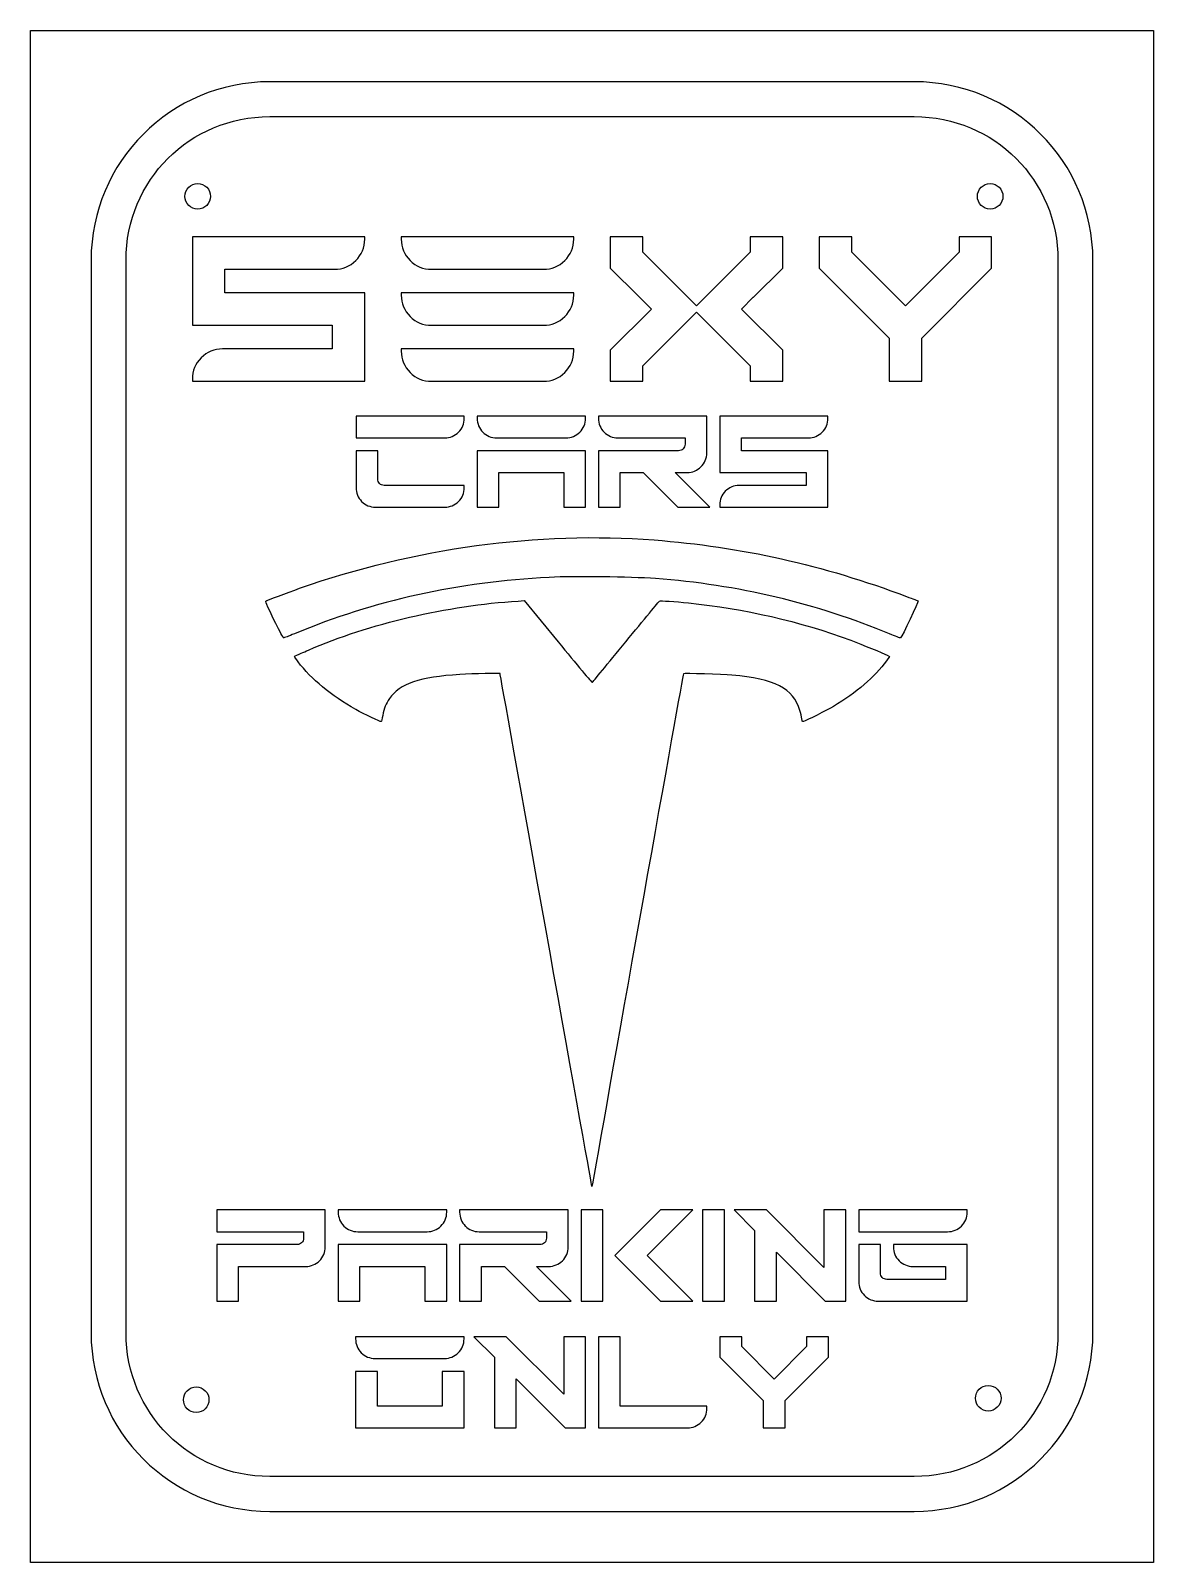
# Model space of a CAD drawing. Extents: x 0 to 220, y 0 to 300.
import ezdxf

# ---------------------------------------------------------------- set-up
doc = ezdxf.new("R2010")
doc.units = 0
doc.layers.add('Ebene_1', color=7, linetype='CONTINUOUS')

msp = doc.modelspace()

# ---------------------------------------------------------------- linework, layer by layer
at = {"layer": 'Ebene_1', "color": 7}
for points in [[(0, 299.59998), (219.60002, 299.59998), (219.60002, 0), (0, 0)], [(46.76113, 282.779933)], [(35.17836, 267.186283)], [(190.17836, 267.186283)], [(113.379116, 259.254558), (113.379116, 253.168621), (118.980676, 247.567058), (121.414266, 245.133464), (113.379116, 237.100261), (113.379116, 231.014324), (113.812706, 231.014324), (119.718956, 231.014324), (119.718956, 234.004558), (130.238485, 244.522136), (140.756066, 234.004558), (140.756066, 231.014324), (141.187705, 231.014324), (147.095905, 231.014324), (147.095905, 237.100261), (139.058795, 245.137371), (141.326375, 247.440105), (141.367375, 247.440105), (147.095885, 253.168621), (147.095885, 259.254558), (140.756045, 259.254558), (140.756045, 256.264324), (130.238485, 245.746745), (119.718956, 256.264324), (119.718956, 259.254558)], [(154.254115, 259.254558), (154.254115, 253.168621), (167.941615, 239.479167), (167.941615, 231.014324), (168.373255, 231.014324), (174.281455, 231.014324), (174.281455, 239.479167), (187.968955, 253.168621), (187.968955, 259.254558), (181.629115, 259.254558), (181.629115, 256.264324), (171.111536, 245.746745), (160.593955, 256.264324), (160.593955, 259.254558)], [(87.35177, 217.427052), (87.35177, 206.399709), (87.783411, 206.399709), (91.603724, 206.399709), (91.603724, 213.175099), (104.287318, 213.175099), (104.287318, 206.399709), (108.539267, 206.399709), (108.539267, 217.427052)], [(168, 181.6075)], [(107.670079, 68.93031), (107.670079, 51.09828), (108.103679, 51.09828), (111.929849, 51.09828), (111.929849, 68.93031)], [(123.195469, 68.93031), (114.279459, 60.01429), (123.195469, 51.09828), (123.373209, 51.09828), (129.507969, 51.09828), (120.589999, 60.01625), (121.832189, 61.27797), (121.855588, 61.27797), (129.507928, 68.93031)], [(131.423989, 68.93031), (131.423989, 51.09828), (131.857579, 51.09828), (135.683749, 51.09828), (135.683749, 68.93031)], [(137.599769, 68.93031), (141.605629, 64.92445), (141.605629, 51.09828), (142.037269, 51.09828), (145.863439, 51.09828), (145.863439, 60.66664), (155.431799, 51.09828), (159.437659, 51.09828), (159.437659, 68.93031), (155.177889, 68.93031), (155.177889, 57.66468), (143.914219, 68.93031)], [(60.162267, 62.1432), (60.162267, 51.09828), (60.595861, 51.09828), (64.422033, 51.09828), (64.422033, 57.88343), (77.131017, 57.88343), (77.131017, 51.09828), (81.38883, 51.09828), (81.38883, 62.1432)], [(86.699377, 44.14125), (90.703283, 40.13539), (90.703283, 26.30921), (91.136877, 26.30921), (94.963049, 26.30921), (94.963049, 35.87757), (104.531408, 26.30921), (108.535319, 26.30921), (108.535319, 44.14125), (104.277499, 44.14125), (104.277499, 32.87562), (93.011877, 44.14125)], [(134.818519, 44.14125), (134.818519, 40.13539), (143.300939, 31.65297), (143.300939, 26.30921), (143.734539, 26.30921), (147.560709, 26.30921), (147.560709, 31.65297), (156.043128, 40.13539), (156.043128, 44.14125), (151.785318, 44.14125), (151.785318, 42.19007), (145.429848, 35.83656), (139.076328, 42.19007), (139.076328, 44.14125)], [(63.556799, 37.35414), (63.556799, 26.30921), (63.988439, 26.30921), (84.781408, 26.30921), (84.781408, 37.35414), (80.523596, 37.35414), (80.523596, 30.56703), (67.814611, 30.56703), (67.814611, 37.35414)], [(34.8867, 31.80831)], [(189.80038, 32.09999)]]:
    msp.add_lwpolyline(points, close=True, dxfattribs=at)
for points in [[(172.83963, 289.599983), (46.76113, 289.599983)], [(46.76113, 282.779933), (172.83963, 282.779933)], [(31.631065, 259.254558), (31.631065, 241.963542), (59.006065, 241.963542), (59.006065, 237.354167), (37.539268, 237.354167)], [(65.347862, 258.822917), (65.347862, 259.254558), (31.631065, 259.254558)], [(72.506065, 259.254558), (72.506065, 258.822917)], [(106.220906, 258.822823), (106.220906, 259.254464), (72.506065, 259.254558)], [(11.82591, 254.711923), (11.82591, 44.86601)], [(18.65518, 44.86601), (18.65518, 254.711923)], [(200.94558, 254.711923), (200.94558, 44.86601)], [(207.77485, 44.86601), (207.77485, 254.711923)], [(31.631065, 231.445964), (31.631065, 231.014324), (32.062705, 231.014324), (65.347862, 231.014324), (65.347862, 248.305339), (37.970909, 248.305339), (37.970909, 252.914714), (59.439659, 252.914714)], [(74.211144, 254.627605), (74.213144, 254.625605), (74.215143, 254.623605)], [(78.412408, 252.91462), (100.312706, 252.91462)], [(72.506065, 248.305339), (72.506065, 247.871745)], [(106.220906, 247.871651), (106.220906, 248.305245), (72.506065, 248.305339)], [(74.211144, 243.678386), (74.213144, 243.676386), (74.215143, 243.674386)], [(78.412408, 241.963448), (100.312706, 241.963448)], [(72.506065, 237.354167), (72.506065, 236.922527)], [(106.220906, 236.922433), (106.220906, 237.354073), (72.506065, 237.354167)], [(74.211144, 232.727214), (74.213144, 232.725214), (74.215143, 232.723214)], [(78.412408, 231.01423), (100.312706, 231.01423)], [(63.640833, 224.20049), (63.640833, 219.948537), (64.074427, 219.948537), (81.009974, 219.948537)], [(84.828333, 223.768849), (84.828333, 224.20049), (63.640833, 224.20049)], [(87.35177, 224.20049), (87.35177, 223.768849)], [(108.539357, 223.768755), (108.539357, 224.20049), (87.35177, 224.20049)], [(111.060758, 224.20049), (111.060758, 223.768849)], [(132.250207, 216.993459), (132.250207, 224.20049), (111.060758, 224.20049)], [(134.771687, 224.20049), (134.771687, 213.175099), (151.707237, 213.175099), (151.707237, 210.651662), (138.592007, 210.651662)], [(155.959187, 223.768849), (155.959187, 224.20049), (134.771687, 224.20049)], [(88.453333, 221.057912), (88.455332, 221.055912), (88.457332, 221.053912)], [(91.170223, 219.948443), (104.719047, 219.948443)], [(112.162318, 221.057912), (112.164318, 221.055912), (112.166318, 221.053912)], [(114.881158, 219.948443), (127.996387, 219.948443), (127.996387, 218.686724)], [(134.771687, 206.833302), (134.771687, 206.399709), (135.203327, 206.399709), (155.959187, 206.399709), (155.959187, 217.427052), (139.023647, 217.427052), (139.023647, 219.948537), (152.138877, 219.948537)], [(63.640833, 217.427052), (63.640833, 210.220021)], [(67.892786, 211.913381), (67.892786, 217.427052), (63.640833, 217.427052)], [(126.736627, 217.426958), (111.060847, 217.426958), (111.060847, 206.399615), (111.494437, 206.399615), (115.312797, 206.399615), (115.312797, 213.175005), (119.783497, 213.175005), (126.556937, 206.399615), (132.861627, 206.399615), (126.086237, 213.175005), (128.429987, 213.175005)], [(84.828427, 210.219927), (84.828427, 210.651662), (69.154505, 210.651662)], [(64.742396, 207.509084), (64.744395, 207.507084), (64.746395, 207.505084)], [(67.461239, 206.399615), (81.010068, 206.399615)], [(95.333656, 188.03054), (96.564267, 188.10614), (103.16977, 180.05711)], [(167.53988, 177.41632), (167.99939, 177.18187), (167.40665, 176.36693)], [(109.88715, 74.04672), (109.79435, 73.51936), (109.71654, 73.92965)], [(36.408361, 68.93031), (36.408361, 64.67054), (53.377111, 64.67054), (53.377111, 63.40687)], [(57.634924, 61.70961), (57.634924, 68.93031), (36.408361, 68.93031)], [(60.162267, 68.93031), (60.162267, 68.49671)], [(81.38883, 68.49661), (81.38883, 68.93021), (60.162267, 68.93031)], [(83.916174, 68.93031), (83.916174, 68.49671)], [(105.142739, 61.70951), (105.142739, 68.93021), (83.916174, 68.93031)], [(161.964999, 68.93031), (161.964999, 64.67054), (162.398599, 64.67054), (179.365389, 64.67054)], [(183.191569, 68.49671), (183.191569, 68.93031), (161.964999, 68.93031)], [(61.265783, 65.78187), (61.269683, 65.77987), (61.271684, 65.77787)], [(63.988481, 64.67044), (77.562658, 64.67044)], [(85.019689, 65.78187), (85.023589, 65.77987), (85.025589, 65.77787)], [(87.742386, 64.67044), (100.884968, 64.67044), (100.884968, 63.40677)], [(52.111486, 62.1432), (36.408361, 62.1432), (36.408361, 51.09828), (36.841955, 51.09828), (40.668127, 51.09828), (40.668127, 57.88343), (53.808752, 57.88343)], [(99.619339, 62.1431), (83.916174, 62.1431), (83.916174, 51.09818), (84.349767, 51.09818), (88.175939, 51.09818), (88.175939, 57.88333), (92.654455, 57.88333), (99.441564, 51.09818), (105.754069, 51.09818), (98.966955, 57.88333), (101.316569, 57.88333)], [(161.964999, 62.1432), (161.964999, 54.9225)], [(166.224949, 56.61952), (166.224949, 62.14296), (161.964999, 62.1432)], [(165.791269, 51.09819), (183.191659, 51.09819), (183.191659, 62.14311), (168.752199, 62.14311), (168.752199, 61.70952)], [(172.578459, 57.88319), (178.931979, 57.88319), (178.931979, 55.35585), (167.488619, 55.35585)], [(169.855719, 58.99662), (169.857719, 58.99462), (169.859719, 58.99062)], [(163.068519, 52.20961), (163.070519, 52.20761), (163.072519, 52.20561)], [(63.556799, 44.14125), (63.556799, 43.70765)], [(84.781502, 43.70755), (84.781502, 44.14115), (63.556799, 44.14125)], [(111.064608, 44.14125), (111.064608, 26.30921), (111.496248, 26.30921), (128.463048, 26.30921)], [(132.289218, 30.13539), (132.289218, 30.56703), (115.322428, 30.56703), (115.322428, 44.14125), (111.064608, 44.14125)], [(64.660314, 40.99476), (64.662314, 40.99276), (64.664314, 40.99076)], [(67.383064, 39.88333), (80.95533, 39.88333)], [(172.83963, 16.798), (46.76113, 16.798)], [(46.76113, 9.97794), (172.83963, 9.97794)]]:
    msp.add_lwpolyline(points, dxfattribs=at)
for points in [[(46.76113, 289.599983), (27.46656, 289.599983), (11.82591, 273.980443), (11.82591, 254.711923)], [(207.77485, 254.711923), (207.77485, 273.980443), (192.1342, 289.599983), (172.83963, 289.599983)], [(18.65518, 254.711923), (18.65518, 270.320093), (31.13184, 282.779933), (46.76113, 282.779933)], [(172.83963, 282.779933), (188.46891, 282.779933), (200.94558, 270.320093), (200.94558, 254.711923)], [(30.91059, 268.954056), (31.379431, 269.4229), (32.015317, 269.686293), (32.67836, 269.686293)], [(32.67836, 269.686293), (33.341403, 269.686293), (33.977289, 269.4229), (34.44613, 268.954056)], [(185.91059, 268.954056), (186.379431, 269.4229), (187.015317, 269.686293), (187.67836, 269.686293)], [(187.67836, 269.686293), (188.341403, 269.686293), (188.977289, 269.4229), (189.44613, 268.954056)], [(30.17836, 267.186283), (30.178357, 267.849326), (30.441748, 268.485213), (30.91059, 268.954056)], [(32.67836, 264.686293), (31.297652, 264.686293), (30.178366, 265.805575), (30.17836, 267.186283)], [(35.17836, 267.186283), (35.178354, 265.805575), (34.059068, 264.686293), (32.67836, 264.686293)], [(34.44613, 268.954056), (34.914972, 268.485213), (35.178363, 267.849326), (35.17836, 267.186283)], [(185.17836, 267.186283), (185.178357, 267.849326), (185.441748, 268.485213), (185.91059, 268.954056)], [(187.67836, 264.686293), (186.297652, 264.686293), (185.178366, 265.805575), (185.17836, 267.186283)], [(190.17836, 267.186283), (190.178354, 265.805575), (189.059068, 264.686293), (187.67836, 264.686293)], [(189.44613, 268.954056), (189.914972, 268.485213), (190.178363, 267.849326), (190.17836, 267.186283)], [(63.590049, 254.619792), (64.749025, 255.748268), (65.347862, 257.181575), (65.347862, 258.822917)], [(72.506065, 258.822917), (72.506065, 257.210898), (73.085921, 255.783239), (74.211144, 254.627605)], [(104.465046, 254.619698), (105.624026, 255.748174), (106.220906, 257.181481), (106.220906, 258.822823)], [(59.439659, 252.914714), (61.025098, 252.914714), (62.435775, 253.495893), (63.590049, 254.619792)], [(74.215143, 254.623605), (75.344643, 253.494104), (76.773736, 252.91462), (78.412408, 252.91462)], [(100.312706, 252.91462), (101.898146, 252.91462), (103.310776, 253.495799), (104.465046, 254.619698)], [(72.506065, 247.871745), (72.506065, 246.259726), (73.085921, 244.83402), (74.211144, 243.678386)], [(104.465046, 243.668527), (105.624026, 244.797003), (106.220906, 246.23031), (106.220906, 247.871651)], [(74.215143, 243.674386), (75.344643, 242.544886), (76.773736, 241.963448), (78.412408, 241.963448)], [(100.312706, 241.963448), (101.898146, 241.963448), (103.310776, 242.544627), (104.465046, 243.668527)], [(37.539268, 237.354167), (35.924529, 237.354167), (34.494768, 236.756932), (33.340049, 235.602214)], [(72.506065, 236.922527), (72.506065, 235.310507), (73.085921, 233.882848), (74.211144, 232.727214)], [(104.465046, 232.719308), (105.624026, 233.847784), (106.220906, 235.281091), (106.220906, 236.922433)], [(33.340049, 235.602214), (32.211926, 234.474092), (31.631065, 233.057984), (31.631065, 231.445964)], [(74.215143, 232.723214), (75.344643, 231.593714), (76.773736, 231.01423), (78.412408, 231.01423)], [(100.312706, 231.01423), (101.898146, 231.01423), (103.310776, 231.595408), (104.465046, 232.719308)], [(83.693567, 221.050099), (84.43929, 221.776198), (84.828333, 222.714761), (84.828333, 223.768849)], [(87.35177, 223.768849), (87.35177, 222.733208), (87.730488, 221.800293), (88.453333, 221.057912)], [(107.402637, 221.050005), (108.148367, 221.776103), (108.539357, 222.714666), (108.539357, 223.768755)], [(111.060758, 223.768849), (111.060758, 222.733208), (111.439468, 221.800293), (112.162318, 221.057912)], [(154.822477, 221.050099), (155.568197, 221.776197), (155.959187, 222.71476), (155.959187, 223.768849)], [(81.009974, 219.948537), (82.029909, 219.948537), (82.952544, 220.328577), (83.693567, 221.050099)], [(88.457332, 221.053912), (89.184455, 220.326788), (90.118803, 219.948443), (91.170223, 219.948443)], [(104.719047, 219.948443), (105.738977, 219.948443), (106.661617, 220.328483), (107.402637, 221.050005)], [(112.166318, 221.053912), (112.893438, 220.326788), (113.829738, 219.948443), (114.881158, 219.948443)], [(152.138877, 219.948537), (153.158817, 219.948537), (154.081447, 220.328577), (154.822477, 221.050099)], [(127.623347, 217.782427), (127.361257, 217.53603), (127.093197, 217.426958), (126.736627, 217.426958)], [(127.996387, 218.686724), (127.996387, 218.314202), (127.882598, 218.04368), (127.623347, 217.782427)], [(131.113577, 214.276568), (131.859207, 215.00276), (132.250207, 215.93937), (132.250207, 216.993459)], [(128.429987, 213.175005), (129.449927, 213.175005), (130.372557, 213.555045), (131.113577, 214.276568)], [(63.640833, 210.220021), (63.640833, 209.184379), (64.019551, 208.251465), (64.742396, 207.509084)], [(68.246302, 211.005178), (68.005561, 211.2633), (67.892786, 211.537926), (67.892786, 211.913381)], [(69.154505, 210.651662), (68.779049, 210.651662), (68.504424, 210.764437), (68.246302, 211.005178)], [(83.693661, 207.501177), (84.439384, 208.227276), (84.828427, 209.165838), (84.828427, 210.219927)], [(138.592007, 210.651662), (137.553638, 210.651662), (136.618628, 210.262269), (135.877157, 209.520802)], [(64.746395, 207.505084), (65.473518, 206.777961), (66.40982, 206.399615), (67.461239, 206.399615)], [(81.010068, 206.399615), (82.030003, 206.399615), (82.952638, 206.779655), (83.693661, 207.501177)], [(135.877157, 209.520802), (135.151417, 208.795057), (134.771687, 207.868944), (134.771687, 206.833302)], [(52.612841, 190.52272), (75.130373, 198.43644), (99.178535, 201.71589), (121.93892, 199.97672)], [(121.93892, 199.97672), (138.9623, 198.67594), (155.00601, 195.08502), (171.33748, 188.92033)], [(101.4161, 192.65671), (83.644993, 191.7805), (67.29525, 188.15885), (51.582173, 181.618)], [(122.23191, 192.41871), (117.13433, 192.78846), (106.54417, 192.90954), (101.4161, 192.65671)], [(168, 181.6075), (154.00191, 187.51112), (138.09842, 191.26781), (122.23191, 192.41871)], [(46.011261, 188.02872), (46.112864, 188.13023), (50.210866, 189.67857), (52.612841, 190.52272)], [(171.33748, 188.92033), (172.55339, 188.46136), (173.56913, 188.06495), (173.59467, 188.03939)], [(47.957976, 183.65029), (46.562278, 186.46641), (45.911819, 187.92932), (46.011261, 188.02872)], [(54.370889, 178.44773), (66.188065, 183.58868), (81.548602, 187.18213), (95.333656, 188.03054)], [(116.41708, 180.08138), (119.97188, 184.4133), (122.93461, 187.99115), (123.00096, 188.03217)], [(123.00096, 188.03217), (123.13931, 188.11767), (126.09576, 187.92707), (128.67812, 187.66603)], [(128.67812, 187.66603), (139.56837, 186.56518), (150.50595, 184.0452), (160.44035, 180.34804)], [(173.59467, 188.03939), (173.72814, 187.90586), (170.46267, 181.08898), (170.13179, 180.81043)], [(49.464116, 180.85611), (49.381536, 180.88781), (48.703991, 182.14508), (47.957976, 183.65029)], [(51.582173, 181.618), (50.499641, 181.16735), (49.546485, 180.8245), (49.464116, 180.85611)], [(103.16977, 180.05711), (106.80279, 175.63011), (109.81548, 172.05236), (109.86457, 172.10657)], [(109.86457, 172.10657), (109.91387, 172.16057), (112.86236, 175.74941), (116.41708, 180.08138)], [(160.44035, 180.34804), (162.78493, 179.47547), (166.55628, 177.91811), (167.53988, 177.41632)], [(170.13179, 180.81043), (170.08739, 180.77313), (169.12811, 181.13174), (168, 181.6075)], [(51.616603, 177.17587), (51.616603, 177.22657), (51.814381, 177.34994), (52.056094, 177.44999)], [(52.311117, 176.16197), (51.929145, 176.66889), (51.616603, 177.12516), (51.616603, 177.17587)], [(52.056094, 177.44999), (52.29785, 177.55015), (53.339521, 177.999), (54.370889, 178.44773)], [(63.60171, 166.81351), (58.733273, 169.54671), (54.911199, 172.71136), (52.311117, 176.16197)], [(91.81754, 173.85923), (91.81754, 173.94943), (86.591653, 173.81733), (83.964885, 173.66065)], [(109.71654, 73.92965), (109.51091, 75.0141), (91.81754, 173.79565), (91.81754, 173.85923)], [(127.67039, 173.80564), (127.62169, 173.75224), (112.97771, 91.60392), (109.88715, 74.04672)], [(137.17539, 173.55678), (135.35144, 173.71163), (127.76573, 173.91014), (127.67039, 173.80564)], [(167.40665, 176.36693), (165.10318, 173.1999), (161.49202, 170.08766), (157.01996, 167.4151)], [(83.964885, 173.66065), (76.14773, 173.19448), (72.127146, 171.82555), (70.183921, 168.96852)], [(150.45725, 166.63476), (149.21694, 170.93597), (145.5522, 172.84589), (137.17539, 173.55678)], [(70.183921, 168.96852), (69.467413, 167.91512), (69.168302, 167.16408), (68.855629, 165.63347)], [(68.573143, 164.45128), (68.477883, 164.35598), (65.229364, 165.8997), (63.60171, 166.81351)], [(68.855629, 165.63347), (68.728692, 165.01157), (68.60147, 164.47957), (68.573143, 164.45128)], [(150.82752, 165.02209), (150.78132, 165.36285), (150.61477, 166.08853), (150.45725, 166.63476)], [(151.16355, 164.47565), (150.93445, 164.40915), (150.90374, 164.45905), (150.82752, 165.02209)], [(157.01996, 167.4151), (155.79007, 166.68008), (151.71867, 164.6366), (151.16355, 164.47565)], [(60.162267, 68.49671), (60.162267, 67.45935), (60.541733, 66.52549), (61.265783, 65.78187)], [(80.250158, 65.77396), (80.997118, 66.50126), (81.38883, 67.44077), (81.38883, 68.49661)], [(83.916174, 68.49671), (83.916174, 67.45935), (84.29564, 66.52549), (85.019689, 65.78187)], [(182.052889, 65.77406), (182.799859, 66.50136), (183.191569, 67.44087), (183.191569, 68.49671)], [(53.377111, 63.40687), (53.377111, 63.03346), (53.261992, 62.76054), (53.002111, 62.49867)], [(61.271684, 65.77787), (62.000011, 65.04954), (62.935302, 64.67044), (63.988481, 64.67044)], [(77.562658, 64.67044), (78.584288, 64.67044), (79.507898, 65.05123), (80.250158, 65.77396)], [(85.025589, 65.77787), (85.753918, 65.04954), (86.689207, 64.67044), (87.742386, 64.67044)], [(100.884968, 63.40677), (100.884968, 63.03336), (100.769848, 62.76044), (100.509968, 62.49857)], [(179.365389, 64.67054), (180.387019, 64.67054), (181.310629, 65.05133), (182.052889, 65.77406)], [(53.002111, 62.49867), (52.739402, 62.25168), (52.468905, 62.1432), (52.111486, 62.1432)], [(56.496252, 58.98695), (57.243212, 59.71425), (57.634924, 60.65376), (57.634924, 61.70961)], [(100.509968, 62.49857), (100.247259, 62.25158), (99.976759, 62.1431), (99.619339, 62.1431)], [(104.004069, 58.98685), (104.751029, 59.71415), (105.142739, 60.65366), (105.142739, 61.70951)], [(168.752199, 61.70952), (168.752199, 60.67215), (169.131669, 59.74024), (169.855719, 58.99662)], [(53.808752, 57.88343), (54.830381, 57.88343), (55.753991, 58.26422), (56.496252, 58.98695)], [(101.316569, 57.88333), (102.338189, 57.88333), (103.261809, 58.26412), (104.004069, 58.98685)], [(169.859719, 58.99062), (170.588039, 58.26229), (171.525289, 57.88319), (172.578459, 57.88319)], [(161.964999, 54.9225), (161.964999, 53.88513), (162.344469, 52.95322), (163.068519, 52.20961)], [(166.576509, 55.71132), (166.336499, 55.96949), (166.224949, 56.24417), (166.224949, 56.61952)], [(167.488619, 55.35585), (167.111579, 55.35585), (166.835669, 55.46904), (166.576509, 55.71132)], [(163.072519, 52.20561), (163.800839, 51.47728), (164.738089, 51.09819), (165.791269, 51.09819)], [(11.82591, 44.86601), (11.82591, 25.59748), (27.46656, 9.97794), (46.76113, 9.97794)], [(46.76113, 16.798), (31.13184, 16.798), (18.65518, 29.25783), (18.65518, 44.86601)], [(63.556799, 43.70765), (63.556799, 42.67029), (63.936265, 41.73838), (64.660314, 40.99476)], [(83.644783, 40.98685), (84.391743, 41.71415), (84.781502, 42.65171), (84.781502, 43.70755)], [(172.83963, 9.97794), (192.1342, 9.97794), (207.77485, 25.59748), (207.77485, 44.86601)], [(200.94558, 44.86601), (200.94558, 29.25783), (188.46891, 16.798), (172.83963, 16.798)], [(64.664314, 40.99076), (65.392643, 40.26243), (66.329886, 39.88333), (67.383064, 39.88333)], [(80.95533, 39.88333), (81.97696, 39.88333), (82.902523, 40.26412), (83.644783, 40.98685)], [(29.8867, 31.80831), (29.8867, 32.471351), (30.150092, 33.107236), (30.618933, 33.576077)], [(30.618933, 33.576077), (31.087774, 34.044918), (31.723659, 34.30831), (32.3867, 34.30831)], [(32.3867, 34.30831), (33.049741, 34.30831), (33.685626, 34.044918), (34.154467, 33.576077)], [(34.154467, 33.576077), (34.623308, 33.107236), (34.8867, 32.471351), (34.8867, 31.80831)], [(184.80038, 32.09999), (184.800386, 33.480698), (185.919672, 34.59998), (187.30038, 34.59998)], [(187.30038, 34.59998), (188.681088, 34.59998), (189.800374, 33.480698), (189.80038, 32.09999)], [(32.3867, 29.30832), (31.005992, 29.30832), (29.886706, 30.427602), (29.8867, 31.80831)], [(34.8867, 31.80831), (34.886694, 30.427602), (33.767408, 29.30832), (32.3867, 29.30832)], [(131.152498, 27.41273), (131.899468, 28.14004), (132.289218, 29.07954), (132.289218, 30.13539)], [(185.532606, 30.33221), (185.063764, 30.801055), (184.800375, 31.436945), (184.80038, 32.09999)], [(187.30038, 29.59997), (186.637335, 29.59997), (186.001447, 29.863365), (185.532606, 30.33221)], [(189.068154, 30.33221), (188.599313, 29.863365), (187.963425, 29.59997), (187.30038, 29.59997)], [(189.80038, 32.09999), (189.800385, 31.436945), (189.536996, 30.801055), (189.068154, 30.33221)], [(128.463048, 26.30921), (129.484678, 26.30921), (130.410238, 26.69001), (131.152498, 27.41273)]]:
    msp.add_open_spline(points, degree=3, dxfattribs=at)

doc.saveas('drawing.dxf')
